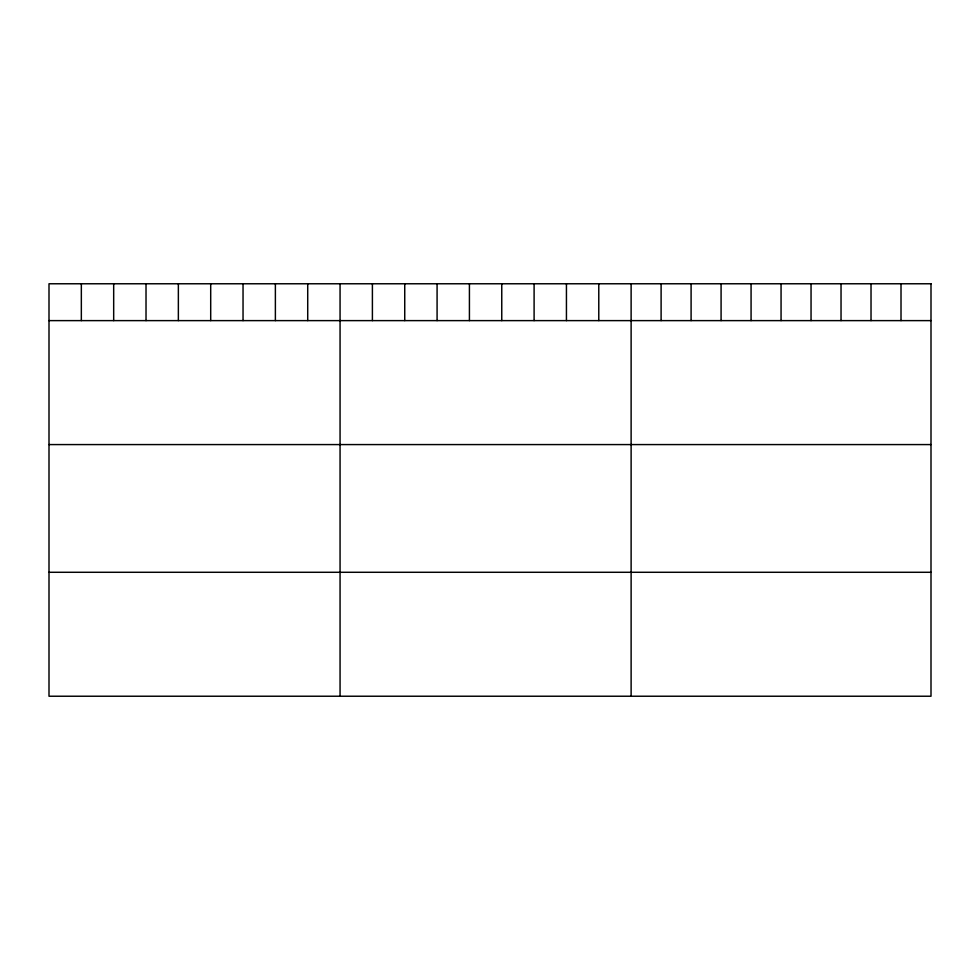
<?xml version="1.0" encoding="UTF-8"?>
<svg xmlns="http://www.w3.org/2000/svg" width="980" height="980" viewBox="0 0 980 980"><rect width="100%" height="100%" fill="white"/><g stroke="black" fill="none" stroke-linecap="round" stroke-linejoin="round"><path stroke-width="1.47" d="M49 320.619L931 320.619M49 444.577L931 444.577M49 572.283L931 572.283M901.012 283.771L901.012 320.619M871.024 283.771L871.024 320.619M841.036 283.771L841.036 320.619M811.048 283.771L811.048 320.619M781.06 283.771L781.06 320.619M751.072 283.771L751.072 320.619M721.084 283.771L721.084 320.619M691.096 283.771L691.096 320.619M661.108 283.771L661.108 320.619M631.12 283.771L631.12 696.229M598.78 283.771L598.78 320.619M566.44 283.771L566.44 320.619M534.1 283.771L534.1 320.619M501.76 283.771L501.76 320.619M469.42 283.771L469.42 320.619M437.08 283.771L437.08 320.619M404.74 283.771L404.74 320.619M372.4 283.771L372.4 320.619M340.06 283.771L340.06 696.229M307.72 283.771L307.72 320.619M275.38 283.771L275.38 320.619M243.04 283.771L243.04 320.619M210.7 283.771L210.7 320.619M178.36 283.771L178.36 320.619M146.02 283.771L146.02 320.619M113.68 283.771L113.68 320.619M81.34 283.771L81.34 320.619M931 283.771L49 283.771L49 696.229L931 696.229L931 283.771"/></g></svg>
